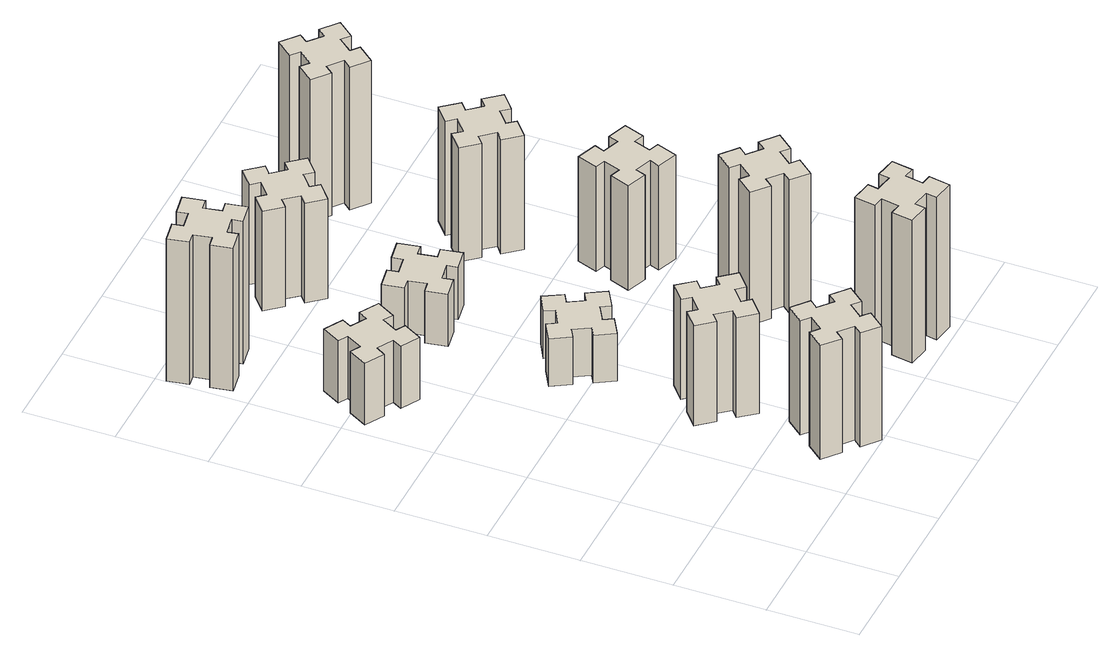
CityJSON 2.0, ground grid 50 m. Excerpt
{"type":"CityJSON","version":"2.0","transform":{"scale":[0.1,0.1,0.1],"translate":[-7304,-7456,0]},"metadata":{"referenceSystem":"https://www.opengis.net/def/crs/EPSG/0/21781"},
"CityObjects":{
"building1":{"type":"Building","attributes":{"class":"1000","function":"1000","usage":"1000","yearOfConstruction":2016,"roofType":"1000","measuredHeight":72,"storeysAboveGround":30,"storeysBelowGround":0},"geometry":[{"type":"Solid","lod":"1","boundaries":[[[[0,1,2,3,4,5,6,7,8,9,10,11,12,13,14,15,16,17,18,19]],[[17,16,20,21]],[[16,15,22,20]],[[15,14,23,22]],[[14,13,24,23]],[[13,12,25,24]],[[12,11,26,25]],[[11,10,27,26]],[[10,9,28,27]],[[9,8,29,28]],[[8,7,30,29]],[[7,6,31,30]],[[6,5,32,31]],[[5,4,33,32]],[[4,3,34,33]],[[3,2,35,34]],[[2,1,36,35]],[[1,0,37,36]],[[0,19,38,37]],[[19,18,39,38]],[[18,17,21,39]],[[24,25,26,27,28,29,30,31,32,33,34,35,36,37,38,39,21,20,22,23]]]]}]},
"building2":{"type":"Building","attributes":{"class":"1000","function":"1000","usage":"1000","yearOfConstruction":2016,"roofType":"1000","measuredHeight":39,"storeysAboveGround":30,"storeysBelowGround":0},"geometry":[{"type":"Solid","lod":"1","boundaries":[[[[40,41,42,43,44,45,46,47,48,49,50,51,52,53,54,55,56,57,58,59]],[[57,56,60,61]],[[56,55,62,60]],[[55,54,63,62]],[[54,53,64,63]],[[53,52,65,64]],[[52,51,66,65]],[[51,50,67,66]],[[50,49,68,67]],[[49,48,69,68]],[[48,47,70,69]],[[47,46,71,70]],[[46,45,72,71]],[[45,44,73,72]],[[44,43,74,73]],[[43,42,75,74]],[[42,41,76,75]],[[41,40,77,76]],[[40,59,78,77]],[[59,58,79,78]],[[58,57,61,79]],[[64,65,66,67,68,69,70,71,72,73,74,75,76,77,78,79,61,60,62,63]]]]}]},
"building3":{"type":"Building","attributes":{"class":"1000","function":"1000","usage":"1000","yearOfConstruction":2016,"roofType":"1000","measuredHeight":90,"storeysAboveGround":30,"storeysBelowGround":0},"geometry":[{"type":"Solid","lod":"1","boundaries":[[[[80,81,82,83,84,85,86,87,88,89,90,91,92,93,94,95,96,97,98,99]],[[97,96,100,101]],[[96,95,102,100]],[[95,94,103,102]],[[94,93,104,103]],[[93,92,105,104]],[[92,91,106,105]],[[91,90,107,106]],[[90,89,108,107]],[[89,88,109,108]],[[88,87,110,109]],[[87,86,111,110]],[[86,85,112,111]],[[85,84,113,112]],[[84,83,114,113]],[[83,82,115,114]],[[82,81,116,115]],[[81,80,117,116]],[[80,99,118,117]],[[99,98,119,118]],[[98,97,101,119]],[[104,105,106,107,108,109,110,111,112,113,114,115,116,117,118,119,101,100,102,103]]]]}]},
"building4":{"type":"Building","attributes":{"class":"1000","function":"1000","usage":"1000","yearOfConstruction":2016,"roofType":"1000","measuredHeight":63,"storeysAboveGround":30,"storeysBelowGround":0},"geometry":[{"type":"Solid","lod":"1","boundaries":[[[[120,121,122,123,124,125,126,127,128,129,130,131,132,133,134,135,136,137,138,139]],[[137,136,140,141]],[[136,135,142,140]],[[135,134,143,142]],[[134,133,144,143]],[[133,132,145,144]],[[132,131,146,145]],[[131,130,147,146]],[[130,129,148,147]],[[129,128,149,148]],[[128,127,150,149]],[[127,126,151,150]],[[126,125,152,151]],[[125,124,153,152]],[[124,123,154,153]],[[123,122,155,154]],[[122,121,156,155]],[[121,120,157,156]],[[120,139,158,157]],[[139,138,159,158]],[[138,137,141,159]],[[144,145,146,147,148,149,150,151,152,153,154,155,156,157,158,159,141,140,142,143]]]]}]},
"building5":{"type":"Building","attributes":{"class":"1000","function":"1000","usage":"1000","yearOfConstruction":2016,"roofType":"1000","measuredHeight":30,"storeysAboveGround":30,"storeysBelowGround":0},"geometry":[{"type":"Solid","lod":"1","boundaries":[[[[160,161,162,163,164,165,166,167,168,169,170,171,172,173,174,175,176,177,178,179]],[[177,176,180,181]],[[176,175,182,180]],[[175,174,183,182]],[[174,173,184,183]],[[173,172,185,184]],[[172,171,186,185]],[[171,170,187,186]],[[170,169,188,187]],[[169,168,189,188]],[[168,167,190,189]],[[167,166,191,190]],[[166,165,192,191]],[[165,164,193,192]],[[164,163,194,193]],[[163,162,195,194]],[[162,161,196,195]],[[161,160,197,196]],[[160,179,198,197]],[[179,178,199,198]],[[178,177,181,199]],[[184,185,186,187,188,189,190,191,192,193,194,195,196,197,198,199,181,180,182,183]]]]}]},
"building6":{"type":"Building","attributes":{"class":"1000","function":"1000","usage":"1000","yearOfConstruction":2016,"roofType":"1000","measuredHeight":33,"storeysAboveGround":30,"storeysBelowGround":0},"geometry":[{"type":"Solid","lod":"1","boundaries":[[[[200,201,202,203,204,205,206,207,208,209,210,211,212,213,214,215,216,217,218,219]],[[217,216,220,221]],[[216,215,222,220]],[[215,214,223,222]],[[214,213,224,223]],[[213,212,225,224]],[[212,211,226,225]],[[211,210,227,226]],[[210,209,228,227]],[[209,208,229,228]],[[208,207,230,229]],[[207,206,231,230]],[[206,205,232,231]],[[205,204,233,232]],[[204,203,234,233]],[[203,202,235,234]],[[202,201,236,235]],[[201,200,237,236]],[[200,219,238,237]],[[219,218,239,238]],[[218,217,221,239]],[[224,225,226,227,228,229,230,231,232,233,234,235,236,237,238,239,221,220,222,223]]]]}]},
"building7":{"type":"Building","attributes":{"class":"1000","function":"1000","usage":"1000","yearOfConstruction":2016,"roofType":"1000","measuredHeight":90,"storeysAboveGround":30,"storeysBelowGround":0},"geometry":[{"type":"Solid","lod":"1","boundaries":[[[[240,241,242,243,244,245,246,247,248,249,250,251,252,253,254,255,256,257,258,259]],[[257,256,260,261]],[[256,255,262,260]],[[255,254,263,262]],[[254,253,264,263]],[[253,252,265,264]],[[252,251,266,265]],[[251,250,267,266]],[[250,249,268,267]],[[249,248,269,268]],[[248,247,270,269]],[[247,246,271,270]],[[246,245,272,271]],[[245,244,273,272]],[[244,243,274,273]],[[243,242,275,274]],[[242,241,276,275]],[[241,240,277,276]],[[240,259,278,277]],[[259,258,279,278]],[[258,257,261,279]],[[264,265,266,267,268,269,270,271,272,273,274,275,276,277,278,279,261,260,262,263]]]]}]},
"building8":{"type":"Building","attributes":{"class":"1000","function":"1000","usage":"1000","yearOfConstruction":2016,"roofType":"1000","measuredHeight":63,"storeysAboveGround":30,"storeysBelowGround":0},"geometry":[{"type":"Solid","lod":"1","boundaries":[[[[280,281,282,283,284,285,286,287,288,289,290,291,292,293,294,295,296,297,298,299]],[[297,296,300,301]],[[296,295,302,300]],[[295,294,303,302]],[[294,293,304,303]],[[293,292,305,304]],[[292,291,306,305]],[[291,290,307,306]],[[290,289,308,307]],[[289,288,309,308]],[[288,287,310,309]],[[287,286,311,310]],[[286,285,312,311]],[[285,284,313,312]],[[284,283,314,313]],[[283,282,315,314]],[[282,281,316,315]],[[281,280,317,316]],[[280,299,318,317]],[[299,298,319,318]],[[298,297,301,319]],[[304,305,306,307,308,309,310,311,312,313,314,315,316,317,318,319,301,300,302,303]]]]}]},
"building9":{"type":"Building","attributes":{"class":"1000","function":"1000","usage":"1000","yearOfConstruction":2016,"roofType":"1000","measuredHeight":84,"storeysAboveGround":30,"storeysBelowGround":0},"geometry":[{"type":"Solid","lod":"1","boundaries":[[[[320,321,322,323,324,325,326,327,328,329,330,331,332,333,334,335,336,337,338,339]],[[337,336,340,341]],[[336,335,342,340]],[[335,334,343,342]],[[334,333,344,343]],[[333,332,345,344]],[[332,331,346,345]],[[331,330,347,346]],[[330,329,348,347]],[[329,328,349,348]],[[328,327,350,349]],[[327,326,351,350]],[[326,325,352,351]],[[325,324,353,352]],[[324,323,354,353]],[[323,322,355,354]],[[322,321,356,355]],[[321,320,357,356]],[[320,339,358,357]],[[339,338,359,358]],[[338,337,341,359]],[[344,345,346,347,348,349,350,351,352,353,354,355,356,357,358,359,341,340,342,343]]]]}]},
"building10":{"type":"Building","attributes":{"class":"1000","function":"1000","usage":"1000","yearOfConstruction":2016,"roofType":"1000","measuredHeight":66,"storeysAboveGround":30,"storeysBelowGround":0},"geometry":[{"type":"Solid","lod":"1","boundaries":[[[[360,361,362,363,364,365,366,367,368,369,370,371,372,373,374,375,376,377,378,379]],[[377,376,380,381]],[[376,375,382,380]],[[375,374,383,382]],[[374,373,384,383]],[[373,372,385,384]],[[372,371,386,385]],[[371,370,387,386]],[[370,369,388,387]],[[369,368,389,388]],[[368,367,390,389]],[[367,366,391,390]],[[366,365,392,391]],[[365,364,393,392]],[[364,363,394,393]],[[363,362,395,394]],[[362,361,396,395]],[[361,360,397,396]],[[360,379,398,397]],[[379,378,399,398]],[[378,377,381,399]],[[384,385,386,387,388,389,390,391,392,393,394,395,396,397,398,399,381,380,382,383]]]]}]},
"building11":{"type":"Building","attributes":{"class":"1000","function":"1000","usage":"1000","yearOfConstruction":2016,"roofType":"1000","measuredHeight":72,"storeysAboveGround":30,"storeysBelowGround":0},"geometry":[{"type":"Solid","lod":"1","boundaries":[[[[400,401,402,403,404,405,406,407,408,409,410,411,412,413,414,415,416,417,418,419]],[[417,416,420,421]],[[416,415,422,420]],[[415,414,423,422]],[[414,413,424,423]],[[413,412,425,424]],[[412,411,426,425]],[[411,410,427,426]],[[410,409,428,427]],[[409,408,429,428]],[[408,407,430,429]],[[407,406,431,430]],[[406,405,432,431]],[[405,404,433,432]],[[404,403,434,433]],[[403,402,435,434]],[[402,401,436,435]],[[401,400,437,436]],[[400,419,438,437]],[[419,418,439,438]],[[418,417,421,439]],[[424,425,426,427,428,429,430,431,432,433,434,435,436,437,438,439,421,420,422,423]]]]}]},
"building12":{"type":"Building","attributes":{"class":"1000","function":"1000","usage":"1000","yearOfConstruction":2016,"roofType":"1000","measuredHeight":90,"storeysAboveGround":30,"storeysBelowGround":0},"geometry":[{"type":"Solid","lod":"1","boundaries":[[[[440,441,442,443,444,445,446,447,448,449,450,451,452,453,454,455,456,457,458,459]],[[457,456,460,461]],[[456,455,462,460]],[[455,454,463,462]],[[454,453,464,463]],[[453,452,465,464]],[[452,451,466,465]],[[451,450,467,466]],[[450,449,468,467]],[[449,448,469,468]],[[448,447,470,469]],[[447,446,471,470]],[[446,445,472,471]],[[445,444,473,472]],[[444,443,474,473]],[[443,442,475,474]],[[442,441,476,475]],[[441,440,477,476]],[[440,459,478,477]],[[459,458,479,478]],[[458,457,461,479]],[[464,465,466,467,468,469,470,471,472,473,474,475,476,477,478,479,461,460,462,463]]]]}]}
},
"vertices":[
[836,193,0],[913,129,0],[874,83,0],[966,6,0],[1043,98,0],[997,136,0],[1062,213,0],[1108,174,0],[1185,266,0],[1093,343,0],[1054,297,0],[978,362,0],[1016,408,0],[924,485,0],[847,393,0],[893,354,0],[829,278,0],[783,316,0],[706,224,0],[798,147,0],[829,278,720],[783,316,720],[893,354,720],[847,393,720],[924,485,720],[1016,408,720],[978,362,720],[1054,297,720],[1093,343,720],[1185,266,720],[1108,174,720],[1062,213,720],[997,136,720],[1043,98,720],[966,6,720],[874,83,720],[913,129,720],[836,193,720],[798,147,720],[706,224,720],
[376,2367,0],[426,2454,0],[478,2424,0],[538,2528,0],[434,2588,0],[404,2536,0],[317,2586,0],[347,2638,0],[243,2698,0],[183,2594,0],[235,2564,0],[185,2477,0],[133,2507,0],[73,2403,0],[177,2343,0],[207,2395,0],[294,2345,0],[264,2293,0],[368,2233,0],[428,2337,0],[294,2345,390],[264,2293,390],[207,2395,390],[177,2343,390],[73,2403,390],[133,2507,390],[185,2477,390],[235,2564,390],[183,2594,390],[243,2698,390],[347,2638,390],[317,2586,390],[404,2536,390],[434,2588,390],[538,2528,390],[478,2424,390],[426,2454,390],[376,2367,390],[428,2337,390],[368,2233,390],
[235,3422,0],[137,3405,0],[127,3464,0],[8,3443,0],[29,3325,0],[88,3335,0],[106,3237,0],[47,3227,0],[67,3108,0],[186,3129,0],[175,3188,0],[274,3206,0],[284,3147,0],[402,3167,0],[381,3286,0],[322,3275,0],[305,3374,0],[364,3384,0],[343,3502,0],[225,3481,0],[305,3374,900],[364,3384,900],[322,3275,900],[381,3286,900],[402,3167,900],[284,3147,900],[274,3206,900],[175,3188,900],[186,3129,900],[67,3108,900],[47,3227,900],[106,3237,900],[88,3335,900],[29,3325,900],[8,3443,900],[127,3464,900],[137,3405,900],[235,3422,900],[225,3481,900],[343,3502,900],
[913,1002,0],[836,937,0],[798,983,0],[706,906,0],[783,814,0],[829,853,0],[893,776,0],[847,738,0],[924,646,0],[1016,723,0],[978,769,0],[1054,833,0],[1093,787,0],[1185,864,0],[1108,956,0],[1062,918,0],[997,994,0],[1043,1033,0],[966,1125,0],[874,1048,0],[997,994,630],[1043,1033,630],[1062,918,630],[1108,956,630],[1185,864,630],[1093,787,630],[1054,833,630],[978,769,630],[1016,723,630],[924,646,630],[847,738,630],[893,776,630],[829,853,630],[783,814,630],[706,906,630],[798,983,630],[836,937,630],[913,1002,630],[874,1048,630],[966,1125,630],
[825,1614,0],[875,1527,0],[823,1497,0],[883,1393,0],[987,1453,0],[957,1505,0],[1044,1555,0],[1074,1503,0],[1178,1563,0],[1118,1667,0],[1066,1637,0],[1016,1724,0],[1068,1754,0],[1008,1858,0],[904,1798,0],[934,1746,0],[847,1696,0],[817,1748,0],[713,1688,0],[773,1584,0],[847,1696,300],[817,1748,300],[934,1746,300],[904,1798,300],[1008,1858,300],[1068,1754,300],[1016,1724,300],[1066,1637,300],[1118,1667,300],[1178,1563,300],[1074,1503,300],[1044,1555,300],[957,1505,300],[987,1453,300],[883,1393,300],[823,1497,300],[875,1527,300],[825,1614,300],[773,1584,300],[713,1688,300],
[1062,2435,0],[1045,2534,0],[1104,2544,0],[1083,2662,0],[965,2641,0],[975,2582,0],[877,2565,0],[867,2624,0],[748,2603,0],[769,2485,0],[828,2495,0],[846,2397,0],[787,2387,0],[807,2268,0],[926,2289,0],[915,2348,0],[1014,2366,0],[1024,2307,0],[1142,2327,0],[1121,2446,0],[1014,2366,330],[1024,2307,330],[915,2348,330],[926,2289,330],[807,2268,330],[787,2387,330],[846,2397,330],[828,2495,330],[769,2485,330],[748,2603,330],[867,2624,330],[877,2565,330],[975,2582,330],[965,2641,330],[1083,2662,330],[1104,2544,330],[1045,2534,330],[1062,2435,330],[1121,2446,330],[1142,2327,330],
[1854,345,0],[1755,362,0],[1766,421,0],[1647,442,0],[1627,324,0],[1686,314,0],[1668,215,0],[1609,226,0],[1588,107,0],[1707,87,0],[1717,146,0],[1815,128,0],[1805,69,0],[1923,48,0],[1944,167,0],[1885,177,0],[1902,275,0],[1961,265,0],[1982,383,0],[1864,404,0],[1902,275,900],[1961,265,900],[1885,177,900],[1944,167,900],[1923,48,900],[1805,69,900],[1815,128,900],[1717,146,900],[1707,87,900],[1588,107,900],[1609,226,900],[1668,215,900],[1686,314,900],[1627,324,900],[1647,442,900],[1766,421,900],[1755,362,900],[1854,345,900],[1864,404,900],[1982,383,900],
[1062,3238,0],[997,3314,0],[1043,3353,0],[966,3445,0],[874,3368,0],[913,3322,0],[836,3257,0],[798,3303,0],[706,3226,0],[783,3134,0],[829,3173,0],[893,3096,0],[847,3058,0],[924,2966,0],[1016,3043,0],[978,3089,0],[1054,3153,0],[1093,3107,0],[1185,3184,0],[1108,3276,0],[1054,3153,630],[1093,3107,630],[978,3089,630],[1016,3043,630],[924,2966,630],[847,3058,630],[893,3096,630],[829,3173,630],[783,3134,630],[706,3226,630],[798,3303,630],[836,3257,630],[913,3322,630],[874,3368,630],[966,3445,630],[1043,3353,630],[997,3314,630],[1062,3238,630],[1108,3276,630],[1185,3184,630],
[1837,876,0],[1902,953,0],[1948,914,0],[2025,1006,0],[1933,1083,0],[1894,1037,0],[1818,1102,0],[1856,1148,0],[1764,1225,0],[1687,1133,0],[1733,1094,0],[1669,1018,0],[1623,1056,0],[1546,964,0],[1638,887,0],[1676,933,0],[1753,869,0],[1714,823,0],[1806,746,0],[1883,838,0],[1753,869,840],[1714,823,840],[1676,933,840],[1638,887,840],[1546,964,840],[1623,1056,840],[1669,1018,840],[1733,1094,840],[1687,1133,840],[1764,1225,840],[1856,1148,840],[1818,1102,840],[1894,1037,840],[1933,1083,840],[2025,1006,840],[1948,914,840],[1902,953,840],[1837,876,840],[1883,838,840],[1806,746,840],
[1870,1812,0],[1776,1846,0],[1797,1902,0],[1684,1943,0],[1643,1830,0],[1699,1810,0],[1665,1716,0],[1609,1737,0],[1567,1624,0],[1680,1583,0],[1701,1639,0],[1795,1605,0],[1774,1549,0],[1887,1507,0],[1928,1620,0],[1872,1641,0],[1906,1735,0],[1962,1714,0],[2003,1827,0],[1890,1868,0],[1906,1735,660],[1962,1714,660],[1872,1641,660],[1928,1620,660],[1887,1507,660],[1774,1549,660],[1795,1605,660],[1701,1639,660],[1680,1583,660],[1567,1624,660],[1609,1737,660],[1665,1716,660],[1699,1810,660],[1643,1830,660],[1684,1943,660],[1797,1902,660],[1776,1846,660],[1870,1812,660],[1890,1868,660],[2003,1827,660],
[1569,2433,0],[1633,2356,0],[1587,2318,0],[1664,2226,0],[1756,2303,0],[1718,2349,0],[1794,2413,0],[1833,2367,0],[1925,2444,0],[1848,2536,0],[1802,2498,0],[1737,2574,0],[1783,2613,0],[1706,2705,0],[1614,2628,0],[1653,2582,0],[1576,2517,0],[1538,2563,0],[1446,2486,0],[1523,2394,0],[1576,2517,720],[1538,2563,720],[1653,2582,720],[1614,2628,720],[1706,2705,720],[1783,2613,720],[1737,2574,720],[1802,2498,720],[1848,2536,720],[1925,2444,720],[1833,2367,720],[1794,2413,720],[1718,2349,720],[1756,2303,720],[1664,2226,720],[1587,2318,720],[1633,2356,720],[1569,2433,720],[1523,2394,720],[1446,2486,720],
[1576,3253,0],[1653,3189,0],[1614,3143,0],[1706,3066,0],[1783,3158,0],[1737,3196,0],[1802,3273,0],[1848,3234,0],[1925,3326,0],[1833,3403,0],[1794,3357,0],[1718,3422,0],[1756,3468,0],[1664,3545,0],[1587,3453,0],[1633,3414,0],[1569,3338,0],[1523,3376,0],[1446,3284,0],[1538,3207,0],[1569,3338,900],[1523,3376,900],[1633,3414,900],[1587,3453,900],[1664,3545,900],[1756,3468,900],[1718,3422,900],[1794,3357,900],[1833,3403,900],[1925,3326,900],[1848,3234,900],[1802,3273,900],[1737,3196,900],[1783,3158,900],[1706,3066,900],[1614,3143,900],[1653,3189,900],[1576,3253,900],[1538,3207,900],[1446,3284,900]
]}
